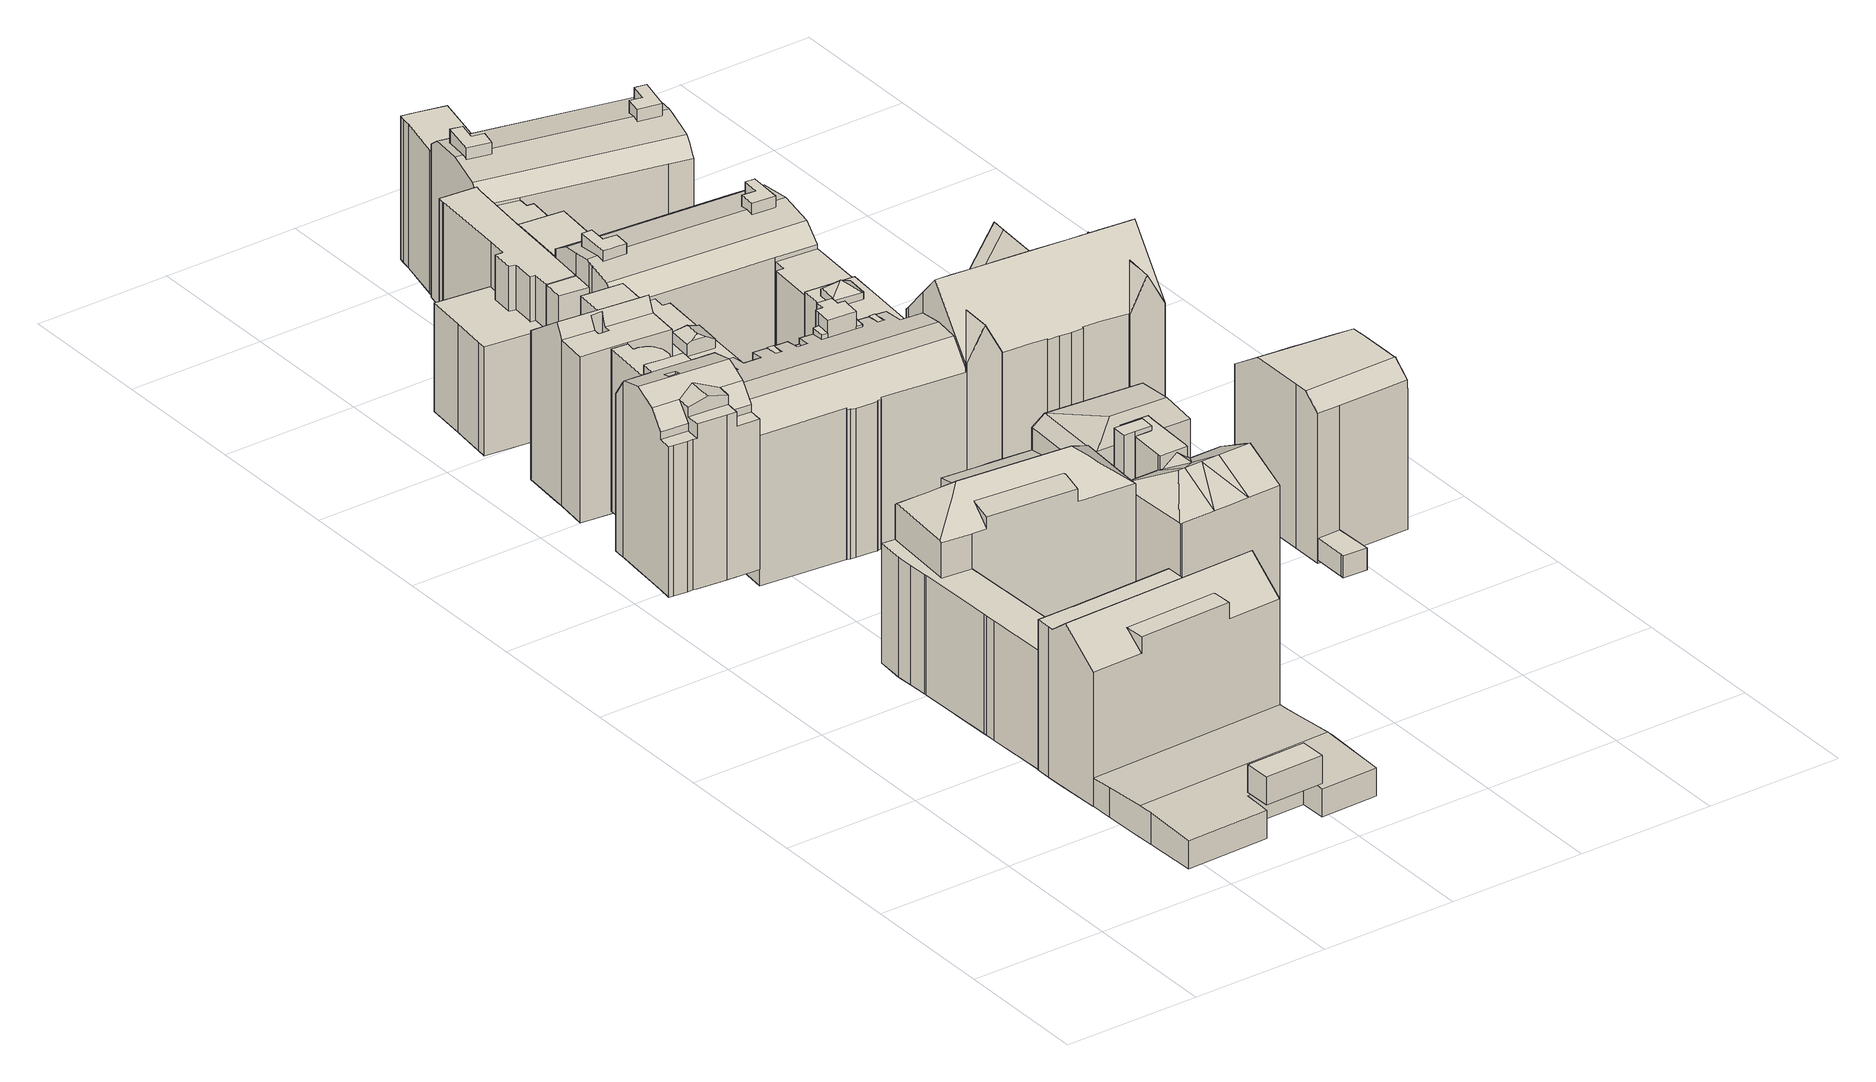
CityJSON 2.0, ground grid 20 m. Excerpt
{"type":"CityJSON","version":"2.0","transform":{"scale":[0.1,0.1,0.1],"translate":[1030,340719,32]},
"CityObjects":{
"building1":{"type":"Building","children":["building1-1","building1-2","building1-3","building1-4","building1-5"]},
"building1-1":{"type":"BuildingPart","attributes":{"measuredHeight":24.09,"roofType":"SATTELDACH","HoeheDach":"61","NiedrigsteTraufeDesGebaeudes":"57","Blattnummer":"102081","HoeheGrund":"37"},"parents":["building1"],"geometry":[{"type":"Solid","lod":"2","boundaries":[[[[0,1,2]],[[3,4,5,6,7,8,9,10,11,12,13,14,15,16,17]],[[18,19,20,21,22,23,14,13,12,11,10]],[[7,6,5,24,25,26,27,8]],[[5,4,3,17,28,29,30,1,0,24]],[[28,17,16,15,31,32]],[[27,26,33,19,18,34]],[[25,32,31,23,22,21,20,33,26]],[[24,0,2,35,29,28,32,25]],[[1,30,35,2]],[[9,34,18,10]],[[20,19,33]],[[8,27,34,9]],[[14,23,31,15]],[[35,30,29]]]]}]},
"building1-2":{"type":"BuildingPart","attributes":{"measuredHeight":27.21,"roofType":"WALMDACH","HoeheDach":"64","NiedrigsteTraufeDesGebaeudes":"60","Blattnummer":"102081","HoeheGrund":"37"},"parents":["building1"],"geometry":[{"type":"Solid","lod":"2","boundaries":[[[[36,37,38,39,40,41,42,43,44,45,46,47,48,49,50]],[[48,47,46,51,52,49]],[[51,46,45,53,54,55,56,57,58,59,60,52]],[[61,39,38,62]],[[57,63,64,65,66,58]],[[44,43,42,67,68,54,53,45]],[[69,36,50,70]],[[37,62,38]],[[39,61,40]],[[58,66,59]],[[56,63,57]],[[71,54,68,72]],[[72,68,67,73]],[[59,66,65,64,63,56,55,74,75,76,77,78,79,60]],[[80,81,82,83,73,67,42,41,40,61,62,37,36,69]],[[71,72,73,83,82,81,80,69,70,84,85,79,78,77,76,75,74]],[[50,49,52,60,79,85,84,70]],[[71,74,55,54]]]]}]},
"building1-3":{"type":"BuildingPart","attributes":{"measuredHeight":4.7,"roofType":"SATTELDACH","HoeheDach":"42","NiedrigsteTraufeDesGebaeudes":"41","Blattnummer":"102081","HoeheGrund":"37"},"parents":["building1"],"geometry":[{"type":"Solid","lod":"2","boundaries":[[[[86,87,88,89,90,91,92]],[[93,94,95,96,97,98,99,100,101,102,88,87]],[[103,92,91,104]],[[104,91,90,105]],[[105,90,89,106]],[[107,86,92,103]],[[108,102,101,109]],[[110,99,98,111]],[[111,98,97,112]],[[112,97,96,113]],[[113,96,95,114]],[[114,95,94,115]],[[115,94,93,116]],[[100,99,110,117,109,101]],[[118,116,93,87,86,107]],[[102,108,119,106,89,88]],[[111,112,113,114,115,116,118,107,103,104,105,106,119,108,109,117,110]]]]}]},
"building1-4":{"type":"BuildingPart","attributes":{"measuredHeight":17.5,"roofType":"FLACHDACH","HoeheDach":"55","NiedrigsteTraufeDesGebaeudes":"55","Blattnummer":"102081","HoeheGrund":"37"},"parents":["building1"],"geometry":[{"type":"Solid","lod":"2","boundaries":[[[[120,121,122,123,124,125,126,127,128,129,130,131,132]],[[133,134,135,136,137,138,139,140,141,142,143,144,145]],[[145,144,121,120]],[[144,143,122,121]],[[143,142,123,122]],[[142,141,124,123]],[[141,140,125,124]],[[140,139,126,125]],[[139,138,127,126]],[[138,137,128,127]],[[137,136,129,128]],[[136,135,130,129]],[[135,134,131,130]],[[134,133,132,131]],[[133,145,120,132]]]]}]},
"building1-5":{"type":"BuildingPart","attributes":{"measuredHeight":4.12,"roofType":"FLACHDACH","HoeheDach":"46","NiedrigsteTraufeDesGebaeudes":"46","Blattnummer":"102081","HoeheGrund":"42"},"parents":["building1"],"geometry":[{"type":"Solid","lod":"2","boundaries":[[[[146,147,148,149]],[[150,151,152,153]],[[153,152,147,146]],[[152,151,148,147]],[[151,150,149,148]],[[150,153,146,149]]]]}]},
"building2":{"type":"Building","children":["building2-1","building2-2","building2-3"]},
"building2-1":{"type":"BuildingPart","attributes":{"measuredHeight":26.84,"roofType":"SATTELDACH","HoeheDach":"64","NiedrigsteTraufeDesGebaeudes":"59","Blattnummer":"102081","HoeheGrund":"37"},"parents":["building2"],"geometry":[{"type":"Solid","lod":"2","boundaries":[[[[154,155,156,157,158,159,160]],[[161,162,163,164]],[[165,166,167,168,169,170]],[[171,172,173,174,175,176]],[[177,178,179,180,181,165]],[[182,183,184,185]],[[186,187,188,189]],[[190,191,192,193,194,177]],[[195,156,155,196]],[[196,155,154,197]],[[197,154,160,198]],[[158,161,164,159]],[[199,169,168,200]],[[200,168,167,201]],[[202,203,204,205]],[[206,207,203,202]],[[208,209,207,206]],[[205,204,209,208]],[[165,181,166]],[[210,180,179,211]],[[194,178,177]],[[183,186,189,184]],[[212,193,192,213]],[[213,192,191,214]],[[162,215,188,187,216,217,218,219,220,221,163]],[[214,222,223,224,225,226,227,228,229,230,231,195,196,197,198,232,233,234,235,199,200,201,236,210,211,237,212,213],[202,205,208,206]],[[160,159,164,163,221,170,169,199,235,234,233,232,198]],[[220,219,218,217,238,190,177,165,170,221],[203,207,209,204]],[[187,186,183,182,228,227,226,225,216]],[[223,222,214,191,190,238]],[[216,225,224,223,238,217]],[[178,194,193,212,237,211,179]],[[174,173,239,240,241,175]],[[229,228,182,185,172,171,230]],[[173,172,185,184,189,188,239]],[[176,175,241,162,161,158,157]],[[166,181,180,210,236,201,167]],[[231,230,171,176,157,156,195]],[[239,188,215,242,240]],[[240,242,215,162,241]]]]}]},
"building2-2":{"type":"BuildingPart","attributes":{"measuredHeight":23.74,"roofType":"FLACHDACH","HoeheDach":"61","NiedrigsteTraufeDesGebaeudes":"61","Blattnummer":"102081","HoeheGrund":"37"},"parents":["building2"],"geometry":[{"type":"Solid","lod":"2","boundaries":[[[[243,244,245,246,247,248,249,250,251,252,253,254,255,256,257,258,259,260,261,262,263,264,265,266,267,268,269,270,271,272,273,274,275,276,277,278,279,280,281,282,283,284,285,286,287,288,289]],[[290,291,292,293,294,295,296,297,298,299,300,301,302,303,304,305,306,307,308,309,310,311,312,313,314,315,316,317,318,319,320,321,322,323,324,325,326,327,328,329,330,331,332,333,334,335,336]],[[336,335,244,243]],[[335,334,245,244]],[[334,333,246,245]],[[333,332,247,246]],[[332,331,248,247]],[[331,330,249,248]],[[330,329,250,249]],[[329,328,251,250]],[[328,327,252,251]],[[327,326,253,252]],[[326,325,254,253]],[[325,324,255,254]],[[324,323,256,255]],[[323,322,257,256]],[[322,321,258,257]],[[321,320,259,258]],[[320,319,260,259]],[[319,318,261,260]],[[318,317,262,261]],[[317,316,263,262]],[[316,315,264,263]],[[315,314,265,264]],[[314,313,266,265]],[[313,312,267,266]],[[312,311,268,267]],[[311,310,269,268]],[[310,309,270,269]],[[309,308,271,270]],[[308,307,272,271]],[[307,306,273,272]],[[306,305,274,273]],[[305,304,275,274]],[[304,303,276,275]],[[303,302,277,276]],[[302,301,278,277]],[[301,300,279,278]],[[300,299,280,279]],[[299,298,281,280]],[[298,297,282,281]],[[297,296,283,282]],[[296,295,284,283]],[[295,294,285,284]],[[294,293,286,285]],[[293,292,287,286]],[[292,291,288,287]],[[291,290,289,288]],[[290,336,243,289]]]]}]},
"building2-3":{"type":"BuildingPart","attributes":{"measuredHeight":26.39,"roofType":"SATTELDACH","HoeheDach":"63","NiedrigsteTraufeDesGebaeudes":"59","Blattnummer":"102081","HoeheGrund":"37"},"parents":["building2"],"geometry":[{"type":"Solid","lod":"2","boundaries":[[[[337,338,339,340,341,342,343,344,345,346]],[[344,347,348,341,340,349,350,351,352,353,345]],[[354,355,356,357]],[[358,343,342,359]],[[360,339,338,361]],[[362,348,347,363]],[[364,365,366,367]],[[357,356,368]],[[369,370,371,372,360,361,373,374,375,376,377,364,367,378,379],[363,380,358,359,381,362]],[[349,371,370,369,379,355,354,350]],[[368,356,355,379,378,367,366]],[[353,352,365,364,377,376]],[[373,361,338,337,346,374]],[[360,372,371,349,340,339]],[[342,341,348,362,381,359]],[[344,343,358,380,363,347]],[[346,345,353,376,375,374]],[[351,350,354,357,368,366,365,352]]]]}]},
"building3":{"type":"Building","children":["building3-1","building3-2","building3-3"]},
"building3-1":{"type":"BuildingPart","attributes":{"measuredHeight":23.27,"roofType":"FLACHDACH","HoeheDach":"56","NiedrigsteTraufeDesGebaeudes":"56","Blattnummer":"102081","HoeheGrund":"33"},"parents":["building3"],"geometry":[{"type":"Solid","lod":"2","boundaries":[[[[382,383,384,385,386,387,388,389,390,391,392,393,394,395,396,397,398]],[[399,400,401,402,403,404,405,406,407,408,409,410,411,412,413,414,415]],[[415,414,383,382]],[[414,413,384,383]],[[413,412,385,384]],[[412,411,386,385]],[[411,410,387,386]],[[410,409,388,387]],[[409,408,389,388]],[[408,407,390,389]],[[407,406,391,390]],[[406,405,392,391]],[[405,404,393,392]],[[404,403,394,393]],[[403,402,395,394]],[[402,401,396,395]],[[401,400,397,396]],[[400,399,398,397]],[[399,415,382,398]]]]}]},
"building3-2":{"type":"BuildingPart","attributes":{"measuredHeight":15.9,"roofType":"FLACHDACH","HoeheDach":"50","NiedrigsteTraufeDesGebaeudes":"50","Blattnummer":"102081","HoeheGrund":"34"},"parents":["building3"],"geometry":[{"type":"Solid","lod":"2","boundaries":[[[[416,417,418,419,420,421,422,423,424,425,426,427]],[[428,429,430,431,432,433,434,435,436,437,438,439]],[[439,438,417,416]],[[438,437,418,417]],[[437,436,419,418]],[[436,435,420,419]],[[435,434,421,420]],[[434,433,422,421]],[[433,432,423,422]],[[432,431,424,423]],[[431,430,425,424]],[[430,429,426,425]],[[429,428,427,426]],[[428,439,416,427]]]]}]},
"building3-3":{"type":"BuildingPart","attributes":{"measuredHeight":20.16,"roofType":"FLACHDACH","HoeheDach":"56","NiedrigsteTraufeDesGebaeudes":"56","Blattnummer":"102081","HoeheGrund":"36"},"parents":["building3"],"geometry":[{"type":"Solid","lod":"2","boundaries":[[[[440,441,442,443]],[[444,445,406,405]],[[405,406,441,440]],[[406,445,442,441]],[[445,444,443,442]],[[444,405,440,443]]]]}]},
"building4":{"type":"Building","children":["building4-1","building4-2","building4-3","building4-4"]},
"building4-1":{"type":"BuildingPart","attributes":{"measuredHeight":22.75,"roofType":"WALMDACH","HoeheDach":"59","NiedrigsteTraufeDesGebaeudes":"56","Blattnummer":"102081","HoeheGrund":"36"},"parents":["building4"],"geometry":[{"type":"Solid","lod":"2","boundaries":[[[[446,447,448]],[[449,450,446,451]],[[452,453,454,455,456,457,458,450,449]],[[459,460,461,462,447,446]],[[450,458,459,446]],[[463,464,465,466]],[[467,457,456,468]],[[468,456,455,469]],[[469,455,454,470]],[[470,454,453,471]],[[471,453,452,472]],[[473,474,467,468,469,470,471,472,475,476,463,466,477,478,479,480,481,482]],[[476,475,472,452,449,451,464,463]],[[447,462,461,460,482,481,480,479,478,448]],[[457,467,474,473,482,460,459,458]],[[465,483,448,478,477,466]],[[451,446,448,483,465,464]]]]}]},
"building4-2":{"type":"BuildingPart","attributes":{"measuredHeight":24.8,"roofType":"WALMDACH","HoeheDach":"61","NiedrigsteTraufeDesGebaeudes":"58","Blattnummer":"102081","HoeheGrund":"37"},"parents":["building4"],"geometry":[{"type":"Solid","lod":"2","boundaries":[[[[484,485,486,487,488]],[[485,489,490,486]],[[491,492,493,489,485,484]],[[489,494,495,496,497,490]],[[493,498,489]],[[494,499,495]],[[494,500,501,502,499]],[[503,504,498]],[[503,505,506,504]],[[507,488,487,508]],[[509,492,491,510]],[[511,497,496,512]],[[513,502,501,514]],[[515,516,517,518]],[[509,519,520,521,522,505,503,523,493,492]],[[521,520,519,509,510,524,507,508,525,526,511,512,527,528,513,514,529,530,515,518,531,522]],[[487,486,490,497,511,526,525,508]],[[495,499,502,513,528,527,512,496]],[[501,500,532,516,515,530,529,514]],[[505,522,531,518,517,506]],[[524,510,491,484,488,507]],[[504,506,517,516,532,500,494]],[[523,503,498,493]],[[498,504,494,489]]]]}]},
"building4-3":{"type":"BuildingPart","attributes":{"measuredHeight":23.9,"roofType":"FLACHDACH","HoeheDach":"61","NiedrigsteTraufeDesGebaeudes":"61","Blattnummer":"102081","HoeheGrund":"37"},"parents":["building4"],"geometry":[{"type":"Solid","lod":"2","boundaries":[[[[533,534,535,536,514,513,512,511,537,538,539]],[[540,541,542,543,544,545,546,547,548,549,550]],[[550,549,534,533]],[[549,548,535,534]],[[548,547,536,535]],[[547,546,514,536]],[[546,545,513,514]],[[545,544,512,513]],[[544,543,511,512]],[[543,542,537,511]],[[542,541,538,537]],[[541,540,539,538]],[[540,550,533,539]]]]}]},
"building4-4":{"type":"BuildingPart","attributes":{"measuredHeight":24.5,"roofType":"FLACHDACH","HoeheDach":"61","NiedrigsteTraufeDesGebaeudes":"61","Blattnummer":"102081","HoeheGrund":"37"},"parents":["building4"],"geometry":[{"type":"Solid","lod":"2","boundaries":[[[[551,552,553,554,555,556]],[[557,558,559,560,561,562]],[[562,561,552,551]],[[561,560,553,552]],[[560,559,554,553]],[[559,558,555,554]],[[558,557,556,555]],[[557,562,551,556]]]]}]},
"building5":{"type":"Building","children":["building5-1","building5-2","building5-3","building5-4","building5-5","building5-6","building5-7","building5-8","building5-9","building5-10","building5-11","building5-12","building5-13","building5-14","building5-15","building5-16","building5-17","building5-18","building5-19","building5-20","building5-21","building5-22","building5-23"]},
"building5-1":{"type":"BuildingPart","attributes":{"measuredHeight":23.83,"roofType":"FLACHDACH","HoeheDach":"61","NiedrigsteTraufeDesGebaeudes":"61","Blattnummer":"102081","HoeheGrund":"37"},"parents":["building5"],"geometry":[{"type":"Solid","lod":"2","boundaries":[[[[563,564,565,566]],[[567,568,569,570]],[[570,569,564,563]],[[569,568,565,564]],[[568,567,566,565]],[[567,570,563,566]]]]}]},
"building5-2":{"type":"BuildingPart","attributes":{"measuredHeight":24.49,"roofType":"FLACHDACH","HoeheDach":"60","NiedrigsteTraufeDesGebaeudes":"60","Blattnummer":"102081","HoeheGrund":"36"},"parents":["building5"],"geometry":[{"type":"Solid","lod":"2","boundaries":[[[[571,572,573,574]],[[575,576,577,578]],[[578,577,572,571]],[[577,576,573,572]],[[576,575,574,573]],[[575,578,571,574]]]]}]},
"building5-3":{"type":"BuildingPart","attributes":{"measuredHeight":25.76,"roofType":"FLACHDACH","HoeheDach":"59","NiedrigsteTraufeDesGebaeudes":"59","Blattnummer":"102081","HoeheGrund":"33"},"parents":["building5"],"geometry":[{"type":"Solid","lod":"2","boundaries":[[[[579,580,581,582,583,584]],[[585,586,587,588,589,590]],[[590,589,580,579]],[[589,588,581,580]],[[588,587,582,581]],[[587,586,583,582]],[[586,585,584,583]],[[585,590,579,584]]]]}]},
"building5-4":{"type":"BuildingPart","attributes":{"measuredHeight":25.77,"roofType":"FLACHDACH","HoeheDach":"59","NiedrigsteTraufeDesGebaeudes":"59","Blattnummer":"102081","HoeheGrund":"33"},"parents":["building5"],"geometry":[{"type":"Solid","lod":"2","boundaries":[[[[591,592,593,594,595,596]],[[597,598,599,600,601,602]],[[602,601,592,591]],[[601,600,593,592]],[[600,599,594,593]],[[599,598,595,594]],[[598,597,596,595]],[[597,602,591,596]]]]}]},
"building5-5":{"type":"BuildingPart","attributes":{"measuredHeight":26.86,"roofType":"FLACHDACH","HoeheDach":"62","NiedrigsteTraufeDesGebaeudes":"62","Blattnummer":"102081","HoeheGrund":"35"},"parents":["building5"],"geometry":[{"type":"Solid","lod":"2","boundaries":[[[[603,604,605,606,607,608]],[[609,610,611,612,613,614]],[[614,613,604,603]],[[613,612,605,604]],[[612,611,606,605]],[[611,610,607,606]],[[610,609,608,607]],[[609,614,603,608]]]]}]},
"building5-6":{"type":"BuildingPart","attributes":{"measuredHeight":25.16,"roofType":"FLACHDACH","HoeheDach":"61","NiedrigsteTraufeDesGebaeudes":"61","Blattnummer":"102081","HoeheGrund":"36"},"parents":["building5"],"geometry":[{"type":"Solid","lod":"2","boundaries":[[[[615,616,617,618,619,620]],[[621,622,623,624,625,626]],[[626,625,616,615]],[[625,624,617,616]],[[624,623,618,617]],[[623,622,619,618]],[[622,621,620,619]],[[621,626,615,620]]]]}]},
"building5-7":{"type":"BuildingPart","attributes":{"measuredHeight":21.89,"roofType":"FLACHDACH","HoeheDach":"59","NiedrigsteTraufeDesGebaeudes":"59","Blattnummer":"102081","HoeheGrund":"37"},"parents":["building5"],"geometry":[{"type":"Solid","lod":"2","boundaries":[[[[627,628,629,630]],[[631,632,633,634]],[[634,633,628,627]],[[633,632,629,628]],[[632,631,630,629]],[[631,634,627,630]]]]}]},
"building5-8":{"type":"BuildingPart","attributes":{"measuredHeight":22.75,"roofType":"FLACHDACH","HoeheDach":"60","NiedrigsteTraufeDesGebaeudes":"60","Blattnummer":"102081","HoeheGrund":"37"},"parents":["building5"],"geometry":[{"type":"Solid","lod":"2","boundaries":[[[[635,636,637,638]],[[639,640,641,642]],[[642,641,636,635]],[[641,640,637,636]],[[640,639,638,637]],[[639,642,635,638]]]]}]},
"building5-9":{"type":"BuildingPart","attributes":{"measuredHeight":24.67,"roofType":"FLACHDACH","HoeheDach":"60","NiedrigsteTraufeDesGebaeudes":"60","Blattnummer":"102081","HoeheGrund":"35"},"parents":["building5"],"geometry":[{"type":"Solid","lod":"2","boundaries":[[[[643,644,645,646]],[[647,648,649,650]],[[650,649,644,643]],[[649,648,645,644]],[[648,647,646,645]],[[647,650,643,646]]]]}]},
"building5-10":{"type":"BuildingPart","attributes":{"measuredHeight":24.64,"roofType":"SATTELDACH","HoeheDach":"57","NiedrigsteTraufeDesGebaeudes":"54","Blattnummer":"102081","HoeheGrund":"33"},"parents":["building5"],"geometry":[{"type":"Solid","lod":"2","boundaries":[[[[651,652,653,654,655,656,657,658,659]],[[656,660,661,662,663,664,665,666,667,668,669,670,657]],[[669,671,672,673,674,666,665,675,676,677,678,662,661,679,680,670]],[[679,681,682,683,684,685,680]],[[686,659,658,687]],[[688,656,655,689]],[[689,655,654,690]],[[690,654,653,691]],[[691,653,652,692]],[[692,652,651,693]],[[693,651,659,686]],[[694,668,667,695]],[[696,664,663,697]],[[698,660,656,688]],[[699,678,677,700]],[[700,677,676,701]],[[701,676,675,702]],[[703,674,673,704]],[[704,673,672,705]],[[705,672,671,706]],[[707,685,684,708]],[[709,682,681,710]],[[710,711,712,698,688,689,690,691,692,693,686,687,713,714,715,707,708,716,709],[700,701,702,717,696,697,718,699],[704,705,706,719,694,695,720,703]],[[658,657,670,680,685,707,715,714,713,687]],[[698,712,711,710,681,679,661,660]],[[683,682,709,716,708,684]],[[663,662,678,699,718,697]],[[696,717,702,675,665,664]],[[667,666,674,703,720,695]],[[694,719,706,671,669,668]]]]}]},
"building5-11":{"type":"BuildingPart","attributes":{"measuredHeight":26.51,"roofType":"SATTELDACH","HoeheDach":"60","NiedrigsteTraufeDesGebaeudes":"57","Blattnummer":"102081","HoeheGrund":"34"},"parents":["building5"],"geometry":[{"type":"Solid","lod":"2","boundaries":[[[[721,722,723,724,725,726]],[[724,727,728,729,730,731,732,733,734,735,736,737,738,725]],[[735,739,740,741,742,732,731,743,744,745,746,728,727,747,748,749,736]],[[747,750,751,752,753,748]],[[754,723,722,755]],[[756,738,737,757]],[[758,734,733,759]],[[760,730,729,761]],[[762,746,745,763]],[[763,745,744,764]],[[764,744,743,765]],[[766,742,741,767]],[[767,741,740,768]],[[768,740,739,769]],[[770,751,750,771]],[[772,773,774,754,755,775,776,777,756,757,778,779,780,781,782,770,771],[763,764,765,783,760,761,784,762],[767,768,769,785,758,759,786,766]],[[724,723,754,774,773,772,771,750,747,727]],[[752,751,770,782,781,753]],[[749,748,753,781,780,779]],[[729,728,746,762,784,761]],[[730,760,783,765,743,731]],[[733,732,742,766,786,759]],[[734,758,785,769,739,735]],[[737,736,749,779,778,757]],[[775,755,722,721,726,776]],[[726,725,738,756,777,776]]]]}]},
"building5-12":{"type":"BuildingPart","attributes":{"measuredHeight":22.76,"roofType":"WALMDACH","HoeheDach":"60","NiedrigsteTraufeDesGebaeudes":"58","Blattnummer":"102081","HoeheGrund":"37"},"parents":["building5"],"geometry":[{"type":"Solid","lod":"2","boundaries":[[[[787,788,789,790,791]],[[792,793,794,789,788]],[[787,791,795]],[[796,792,788,787,795]],[[794,793,797,798]],[[799,800,798,797]],[[799,796,795,791,790,800]],[[797,793,792,796,799]],[[800,790,789,794,798]]]]}]},
"building5-13":{"type":"BuildingPart","attributes":{"measuredHeight":25.26,"roofType":"TURMDACH","HoeheDach":"60","NiedrigsteTraufeDesGebaeudes":"58","Blattnummer":"102081","HoeheGrund":"34"},"parents":["building5"],"geometry":[{"type":"Solid","lod":"2","boundaries":[[[[801,802,803,804]],[[805,802,801]],[[806,807,805,801]],[[808,806,801,804]],[[806,808,809,810]],[[811,812,810,809]],[[811,803,802,805,807,812]],[[812,807,806,810]],[[809,808,804,803,811]]]]}]},
"building5-14":{"type":"BuildingPart","attributes":{"measuredHeight":26.43,"roofType":"FLACHDACH","HoeheDach":"62","NiedrigsteTraufeDesGebaeudes":"62","Blattnummer":"102081","HoeheGrund":"36"},"parents":["building5"],"geometry":[{"type":"Solid","lod":"2","boundaries":[[[[813,814,815,816,817,818,819,820,821,822]],[[823,824,825,826,827,828,829,830,831,832]],[[832,831,814,813]],[[831,830,815,814]],[[830,829,816,815]],[[829,828,817,816]],[[828,827,818,817]],[[827,826,819,818]],[[826,825,820,819]],[[825,824,821,820]],[[824,823,822,821]],[[823,832,813,822]]]]}]},
"building5-15":{"type":"BuildingPart","attributes":{"measuredHeight":6.42,"roofType":"PULTDACH","HoeheDach":"40","NiedrigsteTraufeDesGebaeudes":"39","Blattnummer":"102081","HoeheGrund":"34"},"parents":["building5"],"geometry":[{"type":"Solid","lod":"2","boundaries":[[[[833,834,835,836]],[[836,835,837,838]],[[838,837,839,771]],[[840,771,839,841,842,770]],[[842,843,834,833,844,770]],[[838,771,840,770,844,833,836]],[[841,839,837,835,834,843,842]]]]}]},
"building5-16":{"type":"BuildingPart","attributes":{"measuredHeight":19.92,"roofType":"FLACHDACH","HoeheDach":"57","NiedrigsteTraufeDesGebaeudes":"57","Blattnummer":"102081","HoeheGrund":"37"},"parents":["building5"],"geometry":[{"type":"Solid","lod":"2","boundaries":[[[[371,379,845,846,847,848,849]],[[850,851,852,853,854,855,856]],[[856,855,379,371]],[[855,854,845,379]],[[854,853,846,845]],[[853,852,847,846]],[[852,851,848,847]],[[851,850,849,848]],[[850,856,371,849]]]]}]},
"building5-17":{"type":"BuildingPart","attributes":{"measuredHeight":21.67,"roofType":"FLACHDACH","HoeheDach":"57","NiedrigsteTraufeDesGebaeudes":"57","Blattnummer":"102081","HoeheGrund":"35"},"parents":["building5"],"geometry":[{"type":"Solid","lod":"2","boundaries":[[[[857,858,859,860]],[[860,859,861,862]],[[862,861,863,864]],[[864,863,865,866]],[[866,865,867,868]],[[869,868,867,870,871,872]],[[871,858,857,872]],[[864,866,868,869,872,857,860,862]],[[870,867,865,863,861,859,858,871]]]]}]},
"building5-18":{"type":"BuildingPart","attributes":{"measuredHeight":21.07,"roofType":"FLACHDACH","HoeheDach":"54","NiedrigsteTraufeDesGebaeudes":"54","Blattnummer":"102081","HoeheGrund":"33"},"parents":["building5"],"geometry":[{"type":"Solid","lod":"2","boundaries":[[[[873,874,875,876,877,878,879,880,881,882]],[[883,884,885,886,887,888,889,890,891,892]],[[892,891,874,873]],[[891,890,875,874]],[[890,889,876,875]],[[889,888,877,876]],[[888,887,878,877]],[[887,886,879,878]],[[886,885,880,879]],[[885,884,881,880]],[[884,883,882,881]],[[883,892,873,882]]]]}]},
"building5-19":{"type":"BuildingPart","attributes":{"measuredHeight":19.67,"roofType":"FLACHDACH","HoeheDach":"54","NiedrigsteTraufeDesGebaeudes":"54","Blattnummer":"102081","HoeheGrund":"34"},"parents":["building5"],"geometry":[{"type":"Solid","lod":"2","boundaries":[[[[893,894,895,896]],[[896,895,897,898]],[[898,897,899,900]],[[900,899,901,902]],[[903,894,893,904,905,906]],[[901,907,906,905,908,902]],[[900,902,908,905,904,893,896,898]],[[899,897,895,894,903,906,907,901]]]]}]},
"building5-20":{"type":"BuildingPart","attributes":{"measuredHeight":22.5,"roofType":"FLACHDACH","HoeheDach":"57","NiedrigsteTraufeDesGebaeudes":"57","Blattnummer":"102081","HoeheGrund":"34"},"parents":["building5"],"geometry":[{"type":"Solid","lod":"2","boundaries":[[[[909,910,911,912,913,914]],[[915,916,917,918,919,920]],[[915,914,913,916]],[[916,913,912,917]],[[917,912,911,918]],[[918,911,910,919]],[[919,910,909,920]],[[920,909,914,915]]]]}]},
"building5-21":{"type":"BuildingPart","attributes":{"measuredHeight":23.17,"roofType":"FLACHDACH","HoeheDach":"57","NiedrigsteTraufeDesGebaeudes":"57","Blattnummer":"102081","HoeheGrund":"34"},"parents":["building5"],"geometry":[{"type":"Solid","lod":"2","boundaries":[[[[921,922,923,924,925,926,927,928,929],[930,931,932,933]],[[934,935,936,937,938,939,940,941,942],[943,944,945,946]],[[942,941,922,921]],[[941,940,923,922]],[[940,939,924,923]],[[939,938,925,924]],[[938,937,926,925]],[[937,936,927,926]],[[936,935,928,927]],[[935,934,929,928]],[[934,942,921,929]],[[946,945,931,930]],[[945,944,932,931]],[[944,943,933,932]],[[943,946,930,933]]]]}]},
"building5-22":{"type":"BuildingPart","attributes":{"measuredHeight":20.2,"roofType":"FLACHDACH","HoeheDach":"57","NiedrigsteTraufeDesGebaeudes":"57","Blattnummer":"102081","HoeheGrund":"37"},"parents":["building5"],"geometry":[{"type":"Solid","lod":"2","boundaries":[[[[849,947,948,949,950,951,952,953,360,371],[954,955,956,957]],[[958,959,960,961,962,963,964,965,966,967],[968,969,970,971]],[[967,966,947,849]],[[966,965,948,947]],[[965,964,949,948]],[[964,963,950,949]],[[963,962,951,950]],[[962,961,952,951]],[[961,960,953,952]],[[960,959,360,953]],[[959,958,371,360]],[[958,967,849,371]],[[971,970,955,954]],[[970,969,956,955]],[[969,968,957,956]],[[968,971,954,957]]]]}]},
"building5-23":{"type":"BuildingPart","attributes":{"measuredHeight":25.9,"roofType":"SATTELDACH","HoeheDach":"61","NiedrigsteTraufeDesGebaeudes":"57","Blattnummer":"102081","HoeheGrund":"35"},"parents":["building5"],"geometry":[{"type":"Solid","lod":"2","boundaries":[[[[972,973,974,975,976,977,978,979,980,981,982,983,984,985,986,987]],[[984,988,989,990,985]],[[988,991,992,993,994,995,996,997,998,999,1000,1001,1002,1003,1004,1005,1006,1007,1008,1009,1010,1011,1012,1013,1014,1015,1016,1017,1018,1019,1020,989]],[[987,986,1021]],[[1022,983,982,1023]],[[1023,982,981,1024]],[[1024,981,980,1025]],[[1025,980,979,1026]],[[1026,979,978,1027]],[[1028,976,975,1029]],[[975,974,1029]],[[1029,974,973,1030]],[[1030,973,972,1031]],[[1031,972,987,1021]],[[1032,1020,1019,1033]],[[1033,1019,1018,1034]],[[1034,1018,1017,1035]],[[1035,1017,1016,1036]],[[1036,1016,1015,1037]],[[1037,1015,1014,1038]],[[1038,1014,1013,1039]],[[1039,1013,1012,1040]],[[1040,1012,1011,1041]],[[1041,1011,1010,1042]],[[1042,1010,1009,1043]],[[1043,1009,1008,1044]],[[1044,1008,1007,1045]],[[1045,1007,1006,1046]],[[1046,1006,1005,1047]],[[1047,1005,1004,1048]],[[1048,1004,1003,1049]],[[1049,1003,1002,1050]],[[1050,1002,1001,1051]],[[1051,1001,1000,1052]],[[1052,1000,999,1053]],[[1053,999,998,1054]],[[1054,998,997,1055]],[[1055,997,996,1056]],[[1056,996,995,1057]],[[1057,995,994,1058]],[[1058,994,993,1059]],[[1059,993,992,1060]],[[1060,992,991,1061]],[[1062,1063,1022,1023,1024,1025,1026,1027,1064,1028,1029,1030,1031,1021,1065,1066,1067,1032,1033,1034,1035,1036,1037,1038,1039,1040,1041,1042,1043,1044,1045,1046,1047,1048,1049,1050,1051,1052,1053,1054,1055,1056,1057,1058,1059,1060,1061]],[[983,1022,1063,1062,1061,991,988,984]],[[990,989,1020,1032,1067,1066]],[[1064,1027,978,977,976,1028]],[[986,985,990,1066,1065,1021]]]]}]},
"building6":{"type":"Building","attributes":{"measuredHeight":33.37,"roofType":"SATTELDACH","HoeheDach":"66","NiedrigsteTraufeDesGebaeudes":"58","Blattnummer":"102081","HoeheGrund":"33"},"geometry":[{"type":"Solid","lod":"2","boundaries":[[[[1068,1069,1070,1071]],[[1072,1073,1074,1069,1068]],[[1075,1076,1077,1078]],[[1076,1079,1080,1077]],[[1081,1082,1076,1075]],[[1082,1083,1079,1076]],[[1084,1085,1086]],[[1087,1088,1089]],[[1090,1091,1085,1084]],[[1092,1088,1087]],[[1093,1094,1095,1096]],[[1097,1098,1099,1100]],[[1100,1099,1101,1102]],[[1103,1073,1072,1104]],[[1105,1106,1107,1108]],[[1108,1107,1109,1110]],[[1111,1112,1113,1114]],[[1114,1113,1115,1116]],[[1117,1086,1118,1119]],[[1120,1091,1090,1121]],[[1122,1123,1124,1091,1120]],[[1091,1124,1085]],[[1125,1126,1127,1128]],[[1128,1127,1129,1130]],[[1094,1070,1069,1074,1131,1132,1133,1109,1107,1106,1134,1115,1113,1112,1135,1136,1137,1118,1086,1085,1124,1123,1138,1139,1140,1141,1142,1143,1144,1145,1146,1147,1095]],[[1145,1144,1143,1142,1141,1140,1139,1138,1129,1127,1126,1092,1087,1089,1148,1149,1081,1075,1078,1150,1151,1152,1153,1154,1155,1101,1099,1098,1146]],[[1130,1156,1122,1120,1121,1157,1117,1119,1158,1159,1160,1111,1114,1116,1161,1105,1108,1110,1162,1163,1164,1165,1103,1104,1166,1167,1168,1093,1096,1169,1097,1100,1102,1170,1171,1172,1173,1174,1175,1176,1177,1178,1179,1180,1181,1182,1183,1184,1185,1186,1187,1125,1128]],[[1155,1154,1153,1152,1151,1150,1175,1174,1173,1172,1171,1170,1102,1101]],[[1160,1159,1158,1119,1118,1137,1136,1135,1112,1111]],[[1148,1089,1088,1092,1126,1125,1187,1186,1185,1184,1183,1149]],[[1165,1164,1163,1162,1110,1109,1133,1132,1131,1074,1073,1103]],[[1095,1147,1146,1098,1097,1169,1096]],[[1150,1078,1077,1080,1178,1177,1176,1175]],[[1183,1182,1181,1180,1083,1082,1081,1149]],[[1123,1122,1156,1130,1129,1138]],[[1157,1121,1090,1084,1086,1117]],[[1079,1083,1180,1179,1178,1080]],[[1161,1116,1115,1134,1106,1105]],[[1166,1104,1072,1068,1071,1167]],[[1071,1070,1094,1093,1168,1167]]]]}]},
"building7":{"type":"Building","children":["building7-1","building7-2"]},
"building7-1":{"type":"BuildingPart","attributes":{"measuredHeight":23.99,"roofType":"FLACHDACH","HoeheDach":"60","NiedrigsteTraufeDesGebaeudes":"56","Blattnummer":"102081","HoeheGrund":"36"},"parents":["building7"],"geometry":[{"type":"Solid","lod":"2","boundaries":[[[[1188,1189,1190,1191,1192]],[[1193,1194,1195,1196,1197,1198,1199,1200]],[[1201,1202,1203,1204]],[[1203,1190,1189,1204]],[[1205,1188,1192,1206]],[[1202,1207,1190,1203]],[[1199,1198,1197,1196,1195,1208,1209,1210,1211,1212,1213,1200]],[[1214,1205,1206,1215,1216,1217,1213,1212,1211,1210,1209,1208,1218,1219,1220,1221,1222,1223]],[[1207,1202,1201,1223,1222,1221,1224]],[[1225,1224,1221,1220,1219,1226]],[[1226,1219,1218,1208,1195,1194]],[[1217,1216,1227,1193,1200,1213]],[[1205,1214,1223,1201,1204,1189,1188]],[[1192,1191,1227,1216,1215,1206]],[[1190,1207,1224,1225,1226,1194,1193,1227,1191]]]]}]},
"building7-2":{"type":"BuildingPart","attributes":{"measuredHeight":3.17,"roofType":"FLACHDACH","HoeheDach":"39","NiedrigsteTraufeDesGebaeudes":"39","Blattnummer":"102081","HoeheGrund":"36"},"parents":["building7"],"geometry":[{"type":"Solid","lod":"2","boundaries":[[[[1228,1229,1230,1231,1232]],[[1233,1234,1235,1236,1237]],[[1237,1236,1229,1228]],[[1236,1235,1230,1229]],[[1235,1234,1231,1230]],[[1234,1233,1232,1231]],[[1233,1237,1228,1232]]]]}]}
},
"vertices":[
[207,200,246],[207,200,270],[206,230,270],[346,204,50],[207,200,50],[130,198,50],[128,255,50],[127,281,50],[127,289,50],[127,311,50],[183,312,50],[334,316,50],[340,317,50],[405,318,50],[422,319,50],[423,306,50],[424,262,50],[426,206,50],[183,312,270],[334,316,270],[334,316,246],[340,317,246],[405,318,246],[422,319,246],[130,198,246],[128,255,291],[127,281,270],[127,289,270],[426,206,246],[346,204,246],[346,204,270],[423,306,256],[424,262,291],[335,286,270],[127,311,270],[345,234,270],
[177,522,277],[199,520,277],[202,552,302],[335,540,302],[332,508,277],[342,507,277],[416,501,277],[385,536,302],[375,547,311],[361,562,322],[193,577,322],[178,564,311],[166,555,302],[133,529,279],[133,526,277],[170,603,302],[142,634,280],[389,584,302],[422,609,279],[422,613,277],[342,620,277],[339,588,302],[206,600,302],[209,631,277],[142,637,277],[332,508,295],[199,520,295],[342,620,295],[288,625,295],[260,627,295],[209,631,295],[417,501,276],[418,530,277],[177,522,50],[133,526,50],[422,609,50],[418,530,50],[417,501,50],[422,613,50],[342,620,50],[288,625,50],[260,627,50],[209,631,50],[142,637,50],[199,520,50],[332,508,50],[342,507,50],[416,501,50],[133,529,50],[142,634,50],
[130,164,94],[132,100,98],[429,107,98],[427,160,95],[426,192,93],[426,206,92],[130,198,92],[133,78,97],[135,1,92],[259,4,92],[258,43,95],[346,45,95],[347,6,92],[432,8,92],[429,99,98],[429,101,98],[429,103,98],[130,198,51],[426,206,51],[426,192,51],[427,160,51],[130,164,51],[429,103,51],[429,101,51],[432,8,51],[347,6,51],[346,45,51],[258,43,51],[259,4,51],[135,1,51],[133,78,51],[429,99,51],[132,100,51],[429,107,51],
[177,522,51],[183,312,51],[127,311,51],[124,401,51],[124,417,51],[124,422,51],[121,542,51],[121,545,51],[120,574,51],[119,598,51],[122,639,51],[142,637,51],[133,526,51],[133,526,226],[142,637,226],[122,639,226],[119,598,226],[120,574,226],[121,545,226],[121,542,226],[124,422,226],[124,417,226],[124,401,226],[127,311,226],[183,312,226],[177,522,226],
[347,6,100],[259,4,100],[258,43,100],[346,45,100],[346,45,141],[258,43,141],[259,4,141],[347,6,141],
[7,925,272],[27,923,272],[35,923,272],[41,922,272],[43,943,272],[3,947,272],[0,926,272],[43,943,283],[45,965,307],[5,968,307],[3,947,283],[53,1035,311],[55,1055,281],[17,1058,282],[14,1058,282],[12,1041,307],[12,1038,311],[85,918,293],[99,917,293],[101,938,293],[72,941,293],[43,943,293],[41,922,293],[111,1030,311],[113,1050,311],[83,1052,311],[59,1055,311],[55,1055,311],[133,914,272],[135,935,272],[101,938,272],[99,917,272],[135,935,283],[137,956,307],[104,959,307],[101,938,283],[145,1027,311],[146,1042,289],[147,1047,281],[145,1047,281],[113,1050,281],[35,923,52],[27,923,52],[7,925,52],[0,926,52],[12,1041,52],[14,1058,52],[17,1058,52],[57,1014,52],[57,1014,316],[56,1003,319],[56,1003,52],[73,1012,52],[73,1012,316],[72,1002,52],[72,1002,319],[59,1055,52],[83,1052,52],[145,1047,52],[147,1047,52],[146,1042,52],[76,980,314],[140,980,317],[141,990,321],[107,993,321],[78,996,321],[49,998,321],[8,1002,321],[145,1027,52],[144,1019,52],[141,990,52],[140,980,52],[137,956,52],[135,935,52],[133,914,52],[99,917,52],[85,918,52],[41,922,52],[3,947,52],[5,968,52],[8,1002,52],[12,1038,52],[55,1055,52],[113,1050,52],[144,1019,313],[101,938,307],[72,941,314],[43,943,307],[74,962,314],
[68,1142,51],[92,1140,51],[90,1125,51],[93,1125,51],[95,1125,51],[97,1125,51],[100,1124,51],[102,1123,51],[104,1122,51],[106,1122,51],[108,1120,51],[110,1119,51],[112,1117,51],[113,1116,51],[115,1114,51],[116,1112,51],[117,1110,51],[118,1108,51],[119,1106,51],[120,1103,51],[120,1101,51],[120,1099,51],[120,1096,51],[120,1094,51],[120,1092,51],[120,1089,51],[119,1087,51],[118,1085,51],[117,1083,51],[116,1081,51],[114,1079,51],[113,1077,51],[111,1076,51],[109,1074,51],[107,1073,51],[105,1072,51],[103,1071,51],[101,1070,51],[98,1070,51],[96,1069,51],[94,1069,51],[92,1069,51],[89,1069,51],[87,1069,51],[85,1070,51],[83,1052,51],[59,1055,51],[59,1055,288],[83,1052,288],[85,1070,288],[87,1069,288],[89,1069,288],[92,1069,288],[94,1069,288],[96,1069,288],[98,1070,288],[101,1070,288],[103,1071,288],[105,1072,288],[107,1073,288],[109,1074,288],[111,1076,288],[113,1077,288],[114,1079,288],[116,1081,288],[117,1083,288],[118,1085,288],[119,1087,288],[120,1089,288],[120,1092,288],[120,1094,288],[120,1096,288],[120,1099,288],[120,1101,288],[120,1103,288],[119,1106,288],[118,1108,288],[117,1110,288],[116,1112,288],[115,1114,288],[113,1116,288],[112,1117,288],[110,1119,288],[108,1120,288],[106,1122,288],[104,1122,288],[102,1123,288],[100,1124,288],[97,1125,288],[95,1125,288],[93,1125,288],[90,1125,288],[92,1140,288],[68,1142,288],
[68,1142,290],[92,1140,290],[156,1133,290],[161,1180,290],[92,1188,290],[91,1178,290],[75,1179,290],[76,1189,290],[29,1194,290],[23,1147,290],[77,1198,307],[93,1196,308],[161,1182,293],[162,1191,311],[101,1197,311],[30,1205,311],[29,1196,294],[165,1215,294],[169,1256,294],[108,1262,294],[104,1221,294],[75,1179,47],[91,1178,47],[156,1133,47],[92,1140,47],[93,1196,47],[77,1198,47],[36,1270,47],[36,1270,265],[39,1269,265],[39,1269,47],[108,1262,265],[165,1215,47],[162,1191,47],[161,1182,47],[161,1180,47],[68,1142,47],[23,1147,47],[29,1194,47],[29,1196,47],[30,1205,47],[108,1262,47],[169,1256,47],[76,1189,47],[92,1188,47],
[143,1503,12],[153,1617,12],[153,1619,12],[154,1628,12],[209,1623,12],[207,1614,12],[196,1517,12],[194,1498,12],[187,1425,12],[181,1373,12],[138,1377,12],[140,1403,12],[133,1404,12],[136,1439,12],[126,1441,12],[129,1474,12],[140,1473,12],[140,1473,245],[129,1474,245],[126,1441,245],[136,1439,245],[133,1404,245],[140,1403,245],[138,1377,245],[181,1373,245],[187,1425,245],[194,1498,245],[196,1517,245],[207,1614,245],[209,1623,245],[154,1628,245],[153,1619,245],[153,1617,245],[143,1503,245],
[138,1377,21],[49,1387,21],[50,1401,21],[56,1453,21],[62,1512,21],[143,1503,21],[140,1473,21],[129,1474,21],[126,1441,21],[136,1439,21],[133,1404,21],[140,1403,21],[140,1403,180],[133,1404,180],[136,1439,180],[126,1441,180],[129,1474,180],[140,1473,180],[143,1503,180],[62,1512,180],[56,1453,180],[50,1401,180],[49,1387,180],[138,1377,180],
[138,1377,43],[181,1373,43],[178,1340,43],[134,1345,43],[134,1345,245],[178,1340,245],
[439,725,265],[440,737,241],[428,738,241],[435,608,266],[493,662,271],[433,608,265],[461,607,266],[478,606,266],[478,618,267],[520,616,267],[519,606,266],[577,604,266],[579,657,271],[582,712,265],[582,725,241],[576,725,241],[555,727,241],[422,609,43],[422,609,241],[422,613,241],[422,613,43],[577,604,43],[519,606,43],[520,616,43],[478,618,43],[478,606,43],[461,607,43],[582,712,43],[579,657,43],[435,608,43],[433,608,43],[428,726,43],[428,738,43],[440,737,43],[555,727,43],[576,725,43],[582,725,43],[428,726,241],
[419,411,262],[462,472,294],[419,530,263],[418,530,262],[417,501,261],[472,472,294],[472,531,262],[420,409,261],[422,409,261],[473,410,261],[499,494,282],[478,526,265],[474,527,265],[474,531,262],[499,472,294],[499,525,282],[524,532,262],[516,532,269],[515,525,269],[527,411,261],[526,473,294],[576,412,261],[575,473,294],[417,501,46],[418,530,46],[422,409,46],[420,409,46],[474,531,46],[474,527,46],[515,525,46],[516,532,46],[573,533,46],[573,533,261],[574,485,288],[574,485,46],[473,410,46],[500,410,46],[527,411,46],[576,412,46],[500,410,261],[419,411,46],[419,530,46],[472,531,46],[478,526,46],[499,525,46],[524,532,46],[526,532,46],[575,473,46],[526,532,262],
[478,606,46],[478,618,46],[520,616,46],[519,606,46],[477,584,46],[502,583,46],[503,605,46],[503,605,285],[502,583,285],[477,584,285],[474,531,285],[474,527,285],[515,525,285],[516,532,285],[519,606,285],[520,616,285],[478,618,285],[478,606,285],
[478,606,47],[503,605,47],[502,583,47],[477,584,47],[460,585,47],[461,607,47],[461,607,292],[460,585,292],[477,584,292],[502,583,292],[503,605,292],[478,606,292],
[316,1039,47],[314,1017,47],[305,1018,47],[307,1039,47],[307,1039,285],[305,1018,285],[314,1017,285],[316,1039,285],
[356,1014,37],[358,1035,37],[367,1034,37],[365,1013,37],[365,1013,282],[367,1034,282],[358,1035,282],[356,1014,282],
[243,1727,10],[260,1723,10],[254,1697,10],[272,1693,10],[266,1669,10],[232,1677,10],[232,1677,268],[266,1669,268],[272,1693,268],[254,1697,268],[260,1723,268],[243,1727,268],
[507,1669,11],[495,1619,11],[461,1626,11],[466,1650,11],[484,1646,11],[490,1672,11],[490,1672,269],[484,1646,269],[466,1650,269],[461,1626,269],[495,1619,269],[507,1669,269],
[449,1314,27],[414,1317,27],[416,1341,27],[436,1339,27],[439,1365,27],[453,1364,27],[453,1364,296],[439,1365,296],[436,1339,296],[416,1341,296],[414,1317,296],[449,1314,296],
[212,1358,43],[232,1356,43],[230,1332,43],[195,1334,43],[199,1385,43],[214,1384,43],[214,1384,295],[199,1385,295],[195,1334,295],[230,1332,295],[232,1356,295],[212,1358,295],
[270,1043,48],[287,1041,48],[285,1020,48],[269,1021,48],[269,1021,267],[285,1020,267],[287,1041,267],[270,1043,267],
[249,1044,50],[247,1023,50],[238,1024,50],[240,1045,50],[240,1045,277],[238,1024,277],[247,1023,277],[249,1044,277],
[389,1032,30],[398,1032,30],[397,1010,30],[387,1011,30],[387,1011,277],[397,1010,277],[398,1032,277],[389,1032,277],
[261,1602,222],[460,1558,222],[494,1551,222],[494,1553,225],[497,1563,237],[498,1571,246],[211,1634,246],[209,1623,233],[207,1614,222],[508,1616,252],[510,1625,253],[498,1628,253],[495,1619,252],[461,1626,252],[463,1636,253],[269,1678,253],[266,1669,252],[232,1677,252],[234,1686,253],[223,1688,253],[243,1727,248],[260,1723,248],[254,1697,251],[272,1693,251],[466,1650,251],[484,1646,251],[490,1672,248],[507,1669,248],[522,1679,246],[235,1743,246],[524,1689,239],[526,1699,231],[500,1704,231],[293,1750,231],[239,1762,231],[207,1614,7],[209,1623,7],[498,1571,7],[497,1563,7],[494,1553,7],[494,1551,7],[460,1558,7],[261,1602,7],[232,1677,7],[266,1669,7],[461,1626,7],[495,1619,7],[508,1616,7],[507,1669,7],[490,1672,7],[484,1646,7],[466,1650,7],[272,1693,7],[254,1697,7],[260,1723,7],[243,1727,7],[239,1762,7],[293,1750,7],[526,1699,7],[524,1689,7],[522,1679,7],[510,1625,7],[211,1634,7],[223,1688,7],[235,1743,7],[500,1704,7],[463,1636,7],[498,1628,7],[234,1686,7],[269,1678,7],
[226,1266,252],[403,1252,252],[465,1247,252],[467,1272,274],[173,1296,274],[170,1271,252],[471,1323,282],[450,1325,282],[449,1314,280],[414,1317,280],[415,1328,282],[231,1343,282],[230,1332,280],[195,1334,280],[196,1346,282],[179,1347,282],[178,1340,281],[177,1334,280],[199,1385,276],[214,1384,276],[212,1358,280],[232,1356,280],[416,1341,280],[436,1339,280],[439,1365,276],[453,1364,276],[476,1375,274],[184,1398,274],[181,1373,278],[478,1401,257],[444,1404,257],[242,1420,257],[187,1425,257],[465,1247,17],[403,1252,17],[177,1334,17],[178,1340,17],[195,1334,17],[230,1332,17],[414,1317,17],[449,1314,17],[453,1364,17],[439,1365,17],[436,1339,17],[416,1341,17],[232,1356,17],[212,1358,17],[214,1384,17],[199,1385,17],[444,1404,17],[478,1401,17],[476,1375,17],[471,1323,17],[467,1272,17],[226,1266,17],[170,1271,17],[173,1296,17],[179,1347,17],[181,1373,17],[184,1398,17],[187,1425,17],[242,1420,17],[415,1328,17],[450,1325,17],[196,1346,17],[231,1343,17],
[191,1127,275],[193,1151,275],[177,1161,266],[174,1125,266],[181,1124,270],[218,1159,262],[218,1160,262],[178,1164,262],[200,1122,270],[214,1121,262],[218,1160,48],[178,1164,48],[214,1121,48],[174,1125,48],
[413,1126,276],[393,1114,262],[393,1111,260],[434,1107,260],[396,1142,262],[438,1140,260],[396,1145,260],[435,1107,260],[435,1107,24],[438,1140,24],[393,1111,24],[396,1145,24],
[356,1014,39],[314,1017,39],[316,1039,39],[317,1047,39],[327,1046,39],[328,1060,39],[350,1058,39],[349,1044,39],[359,1043,39],[358,1035,39],[358,1035,304],[359,1043,304],[349,1044,304],[350,1058,304],[328,1060,304],[327,1046,304],[317,1047,304],[316,1039,304],[314,1017,304],[356,1014,304],
[460,1558,17],[460,1558,73],[494,1551,81],[494,1551,17],[485,1469,81],[485,1469,17],[478,1401,81],[465,1402,17],[465,1402,78],[444,1404,73],[444,1407,73],[444,1407,17],
[170,1271,47],[226,1266,47],[224,1247,47],[235,1246,47],[229,1176,47],[229,1176,247],[235,1246,247],[224,1247,247],[226,1266,247],[170,1271,247],[169,1256,247],[161,1182,247],
[194,1498,30],[194,1498,246],[196,1517,246],[196,1517,30],[262,1510,246],[262,1510,30],[254,1433,246],[254,1433,30],[244,1434,246],[244,1434,30],[242,1420,246],[242,1420,30],[203,1423,30],[203,1423,246],[187,1425,246],[187,1425,30],
[293,1750,10],[239,1762,10],[240,1766,10],[255,1832,10],[258,1846,10],[260,1855,10],[280,1851,10],[322,1841,10],[306,1769,10],[297,1771,10],[297,1771,220],[306,1769,220],[322,1841,220],[280,1851,220],[260,1855,220],[258,1846,220],[255,1832,220],[240,1766,220],[239,1762,220],[293,1750,220],
[261,1602,22],[261,1602,218],[260,1586,218],[260,1586,22],[270,1585,218],[270,1585,22],[262,1510,218],[262,1510,22],[196,1517,218],[196,1517,22],[229,1609,218],[229,1609,22],[207,1614,22],[207,1614,218],[206,1611,218],[206,1611,22],
[458,1158,246],[465,1247,246],[403,1252,246],[402,1232,246],[391,1233,246],[385,1164,246],[385,1164,21],[391,1233,21],[402,1232,21],[403,1252,21],[465,1247,21],[458,1158,21],
[458,1158,18],[454,1107,18],[447,1032,18],[447,1027,18],[414,1030,18],[398,1032,18],[389,1032,18],[375,1034,18],[385,1164,18],[438,1140,18],[396,1145,18],[393,1111,18],[435,1107,18],[385,1164,250],[375,1034,250],[389,1032,250],[398,1032,250],[414,1030,250],[447,1027,250],[447,1032,250],[454,1107,250],[458,1158,250],[435,1107,250],[393,1111,250],[396,1145,250],[438,1140,250],
[219,1047,47],[217,1026,47],[191,1028,47],[193,1053,47],[177,1054,47],[177,1050,47],[148,1053,47],[218,1160,47],[178,1164,47],[174,1125,47],[214,1121,47],[161,1182,249],[156,1133,249],[148,1053,249],[177,1050,249],[177,1054,249],[193,1053,249],[191,1028,249],[217,1026,249],[219,1047,249],[229,1176,249],[214,1121,249],[174,1125,249],[178,1164,249],[218,1160,249],
[260,903,249],[260,902,247],[265,901,247],[265,901,246],[272,900,246],[298,898,246],[304,897,246],[304,898,247],[310,898,247],[310,899,249],[436,888,248],[436,890,251],[438,919,285],[136,944,285],[133,914,249],[133,914,248],[441,955,287],[140,981,287],[140,980,286],[444,993,281],[411,996,281],[414,1030,276],[398,1032,276],[397,1010,279],[387,1011,279],[389,1032,276],[375,1034,276],[367,1034,276],[365,1013,279],[356,1014,279],[314,1017,279],[305,1018,279],[307,1039,276],[287,1041,276],[285,1020,279],[269,1021,279],[270,1043,276],[249,1044,276],[247,1023,279],[238,1024,279],[240,1045,276],[219,1047,276],[217,1026,279],[191,1028,279],[193,1053,275],[177,1054,275],[177,1050,276],[174,1017,281],[144,1019,281],[133,914,28],[436,890,28],[436,888,28],[310,899,28],[310,898,28],[304,898,28],[304,897,28],[272,900,28],[265,901,28],[260,902,28],[260,903,28],[144,1019,28],[174,1017,28],[177,1050,28],[177,1054,28],[193,1053,28],[191,1028,28],[217,1026,28],[219,1047,28],[240,1045,28],[238,1024,28],[247,1023,28],[249,1044,28],[270,1043,28],[269,1021,28],[285,1020,28],[287,1041,28],[307,1039,28],[305,1018,28],[314,1017,28],[356,1014,28],[365,1013,28],[367,1034,28],[375,1034,28],[389,1032,28],[387,1011,28],[397,1010,28],[398,1032,28],[414,1030,28],[411,996,28],[444,993,28],[441,955,28],[438,919,28],[298,898,28],[136,944,28],[140,980,28],[140,981,28],
[463,886,308],[466,931,308],[437,890,259],[437,888,260],[488,884,261],[488,886,260],[489,885,259],[590,960,333],[595,1027,333],[548,1031,258],[548,1030,258],[597,1050,333],[550,1054,258],[642,1022,258],[642,1023,258],[644,1046,258],[700,865,308],[704,908,308],[674,867,258],[710,980,298],[713,1009,298],[692,1010,265],[726,862,260],[725,865,260],[734,1007,265],[437,891,10],[437,891,260],[436,890,259],[436,890,10],[444,993,10],[444,993,311],[447,1027,272],[447,1027,10],[447,1032,267],[447,1032,10],[488,886,10],[488,884,10],[572,877,10],[572,877,258],[555,878,258],[555,878,10],[555,879,259],[555,879,10],[607,875,10],[607,875,260],[607,874,258],[607,874,10],[590,875,258],[590,875,10],[674,867,10],[674,868,259],[674,868,10],[725,865,10],[726,862,10],[727,864,10],[727,864,260],[725,865,261],[737,1006,10],[737,1006,265],[739,1006,265],[739,1006,10],[737,983,292],[737,983,10],[490,885,259],[536,881,259],[537,881,259],[583,876,258],[628,873,260],[630,873,260],[673,868,259],[733,937,344],[707,940,344],[680,942,344],[636,946,344],[589,951,344],[541,955,344],[497,959,344],[469,962,344],[442,964,344],[442,964,343],[686,1011,265],[642,1015,266],[548,1023,266],[547,1023,266],[503,1027,266],[500,1027,267],[475,1029,267],[450,1031,267],[733,937,10],[700,865,10],[673,868,10],[630,873,10],[628,873,10],[583,876,10],[537,881,10],[536,881,10],[490,885,10],[489,885,10],[463,886,10],[437,888,10],[437,890,10],[442,964,10],[450,1031,10],[475,1029,10],[500,1027,10],[503,1027,10],[547,1023,10],[548,1023,10],[548,1030,10],[548,1031,10],[550,1054,10],[597,1050,10],[644,1046,10],[642,1023,10],[642,1022,10],[642,1015,10],[686,1011,10],[692,1010,10],[713,1009,10],[734,1007,10],
[759,536,255],[865,536,255],[865,562,276],[725,561,276],[725,535,255],[725,663,276],[864,649,276],[863,698,243],[825,702,243],[806,704,243],[786,706,243],[735,711,243],[725,712,243],[866,536,242],[866,562,242],[865,562,242],[865,536,242],[759,536,36],[725,535,36],[866,562,276],[863,698,36],[825,702,36],[806,704,36],[786,706,36],[735,711,36],[725,712,36],[865,536,36],[725,561,36],[725,582,36],[725,663,36],[864,649,36],[865,630,36],[865,578,36],[865,566,36],[866,562,36],[866,536,36],[865,566,276],[865,578,276],[865,630,276],[725,582,276],
[759,536,41],[761,479,41],[725,480,41],[725,485,41],[725,535,41],[725,535,73],[725,485,73],[725,480,73],[761,479,73],[759,536,73]
]}
